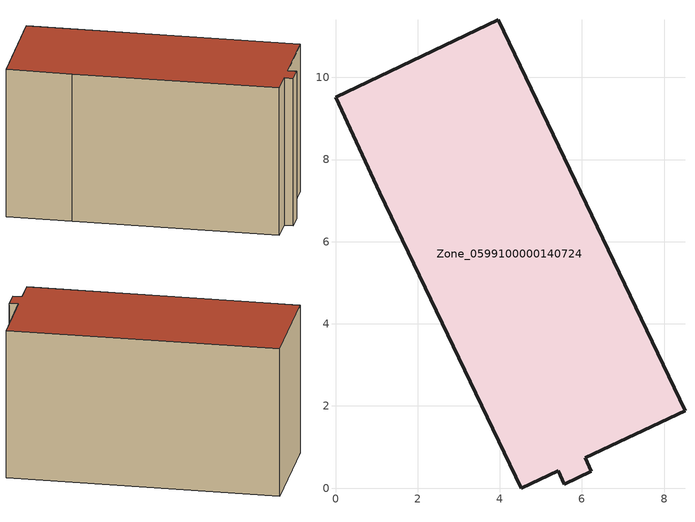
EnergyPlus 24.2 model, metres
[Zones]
Zone_0599100000140724
 floor ground (C_G): 6.08,0.73 6.23,0.41 5.57,0.1 5.42,0.42 4.52,0 1.08,7.19 0,9.52 3.96,11.4 8.51,1.88 z0
 wall outside (C_F): 1.08,7.19 4.52,0 5.42,0.42 5.57,0.1 6.23,0.41 6.08,0.73 8.51,1.88 3.96,11.4 0,9.52 1.08,7.19 z0:6.05
 roof outside (C_R): 8.51,1.88 3.96,11.4 0,9.52 1.08,7.19 4.52,0 5.42,0.42 5.57,0.1 6.23,0.41 6.08,0.73 z6.05
[BUILDING]
Pand.0599100000140724: North Axis=0; Terrain=City; Loads Convergence Tolerance Value=0.04; Temperature Convergence Tolerance Value=0.4; Solar Distribution=FullExterior; Maximum Number of Warmup Days=25; Minimum Number of Warmup Days=1
[Site:Location]
Rotterdam.The.Hague.AP_ZH_NLD Design_Conditions: Latitude=51.96; Longitude=4.45; Time Zone=1; Elevation=-4.5
[SITE:GROUNDTEMPERATURE:BUILDINGSURFACE]
18, 18, 18, 18, 18, 18, 18, 18, 18, 18, 18, 18
[MATERIAL] Thermal Absorptance=0.9; Solar Absorptance=0.7; Visible Absorptance=0.7
Name | Roughness | Thickness | Conductivity | Density | Specific Heat
G.TI.1946 | MediumSmooth | 0.15 | 1 | 540 | 1210
F.TI.1946 | Rough | 0.3 | 0.857143 | 1920 | 840
R.TI.1946 | MediumRough | 0.2 | 0.1 | 1500 | 1000
[CONSTRUCTION]
C_G: G.TI.1946
C_F: F.TI.1946
C_R: R.TI.1946
[ZONE]
Zone_0599100000140724: Type=1; Multiplier=1; Ceiling Height=Autocalculate; Volume=Autocalculate; Floor Area=autocalculate; Part of Total Floor Area=Yes
[ZONEINFILTRATION:DESIGNFLOWRATE]
Infil_Zone_0599100000140724: Zone or ZoneList or Space or SpaceList=Zone_0599100000140724; Schedule=AlwaysOn; Design Flow Rate Calculation Method=Flow/Area; Flow Rate per Floor Area=0.003; Constant Term Coefficient=1; Temperature Term Coefficient=0; Velocity Term Coefficient=0; Velocity Squared Term Coefficient=0
[HVACTEMPLATE:ZONE:IDEALLOADSAIRSYSTEM]
Zone_0599100000140724: Maximum Heating Supply Air Temperature=50; Minimum Cooling Supply Air Temperature=13; Maximum Heating Supply Air Humidity Ratio=0.0156; Minimum Cooling Supply Air Humidity Ratio=0.0077; Heating Limit=NoLimit; Cooling Limit=NoLimit; Dehumidification Control Type=ConstantSensibleHeatRatio; Cooling Sensible Heat Ratio=0.7; Dehumidification Setpoint=60; Humidification Control Type=None; Humidification Setpoint=30; Outdoor Air Method=None; Outdoor Air Flow Rate per Person=0.00944; Outdoor Air Flow Rate per Zone Floor Area=0; Outdoor Air Flow Rate per Zone=0; Demand Controlled Ventilation Type=None; Outdoor Air Economizer Type=NoEconomizer; Heat Recovery Type=None; Sensible Heat Recovery Effectiveness=0.7; Latent Heat Recovery Effectiveness=0.65
[ZONECONTROL:THERMOSTAT]
ThermostatControl_Zone_0599100000140724: Zone or ZoneList=Zone_0599100000140724; Control Type Schedule=DualSetpointControlType; Control 1=Thermostat_Zone_0599100000140724; Temperature Difference Between Cutout And Setpoint=0
[THERMOSTATSETPOINT:DUALSETPOINT]
Thermostat_Zone_0599100000140724: Heating Setpoint Temperature Schedule=HeatingSetpoint_Zone_0599100000140724; Cooling Setpoint Temperature Schedule=CoolingSetpoint_Zone_0599100000140724
[SCHEDULE:COMPACT]
HeatingSetpoint_Zone_0599100000140724: Through: 12/31, For: AllDays, Until: 24:00, 21
CoolingSetpoint_Zone_0599100000140724: Through: 12/31, For: AllDays, Until: 24:00, 24
DualSetpointControlType: Through: 12/31, For: AllDays, Until: 24:00, 4
AlwaysOn: Through: 12/31, For: AllDays, Until: 24:00, 1
